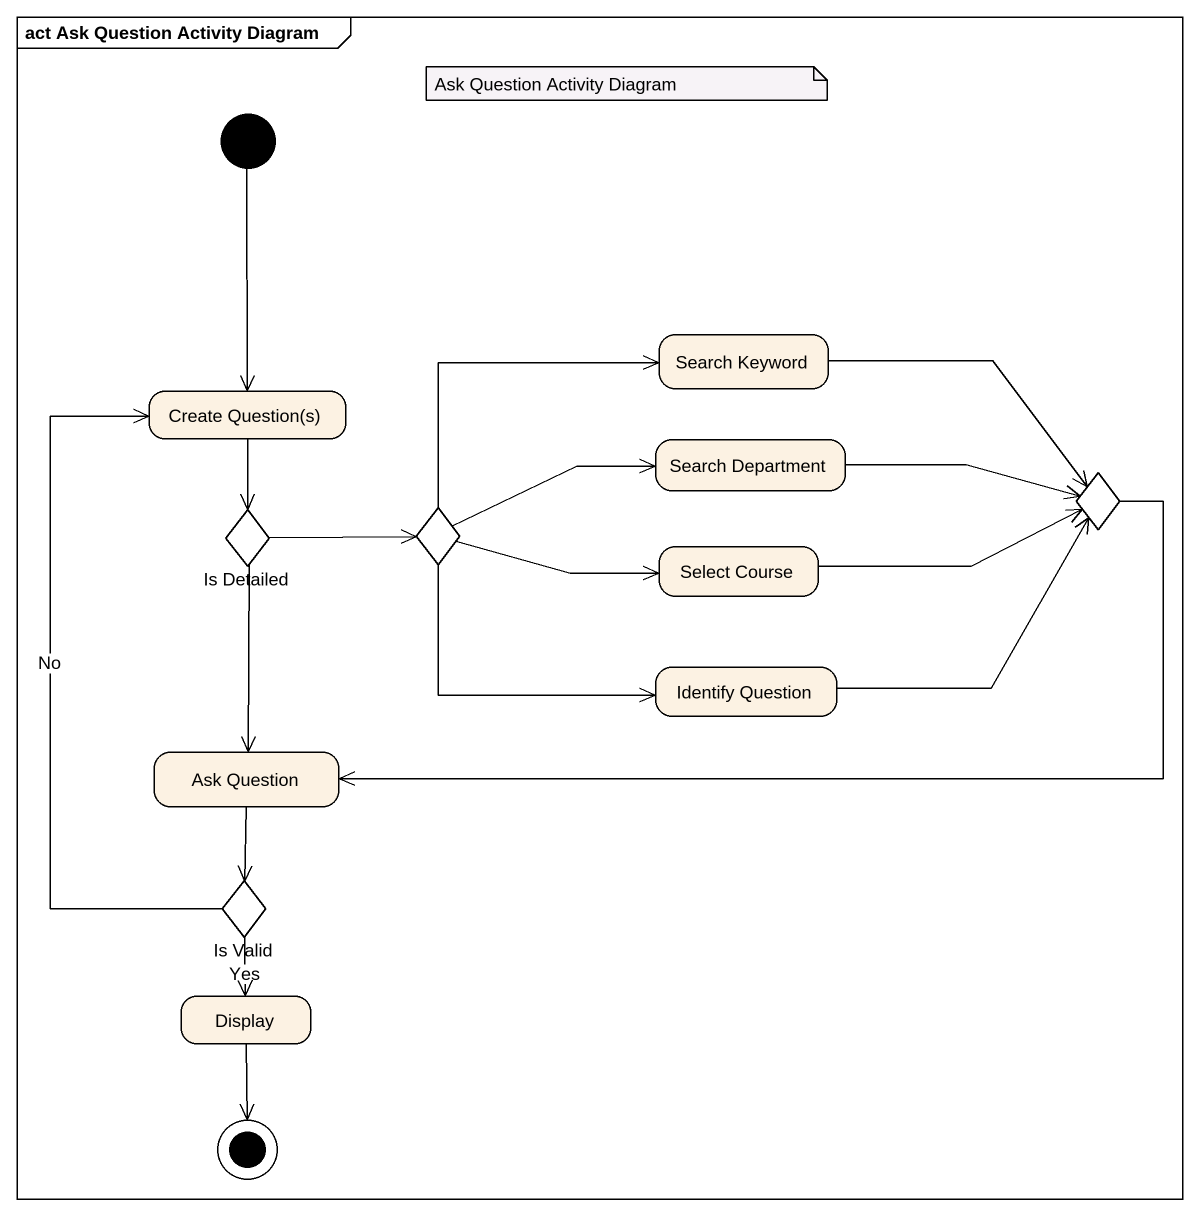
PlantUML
@startuml
mainframe act Ask Question Activity Diagram
hide empty description
state "Search Keyword" as Search_Keyword
state "Create Question(s)" as Create_Question_s
state "Search Department" as Search_Department
state "Is Detailed" as Is_Detailed <<choice>>
state choice1 <<choice>>
state choice2 <<choice>>
state "Select Course" as Select_Course
state "Identify Question" as Identify_Question
state "Ask Question" as Ask_Question
state "Is Valid" as Is_Valid <<choice>>
state Display
[*] --> Create_Question_s
Search_Keyword -right-> choice2
Create_Question_s --> Is_Detailed
Search_Department -right-> choice2
Is_Detailed -right-> choice1
Is_Detailed --> Ask_Question
choice1 -right-> Search_Keyword
choice1 -right-> Search_Department
choice1 -right-> Select_Course
choice1 -right-> Identify_Question
choice2 -left-> Ask_Question
Select_Course -right-> choice2
Identify_Question -right-> choice2
Ask_Question --> Is_Valid
Is_Valid -up-> Create_Question_s : No
Is_Valid --> Display : Yes
Display --> [*]
note as N1
  Ask Question Activity Diagram
end note
@enduml
